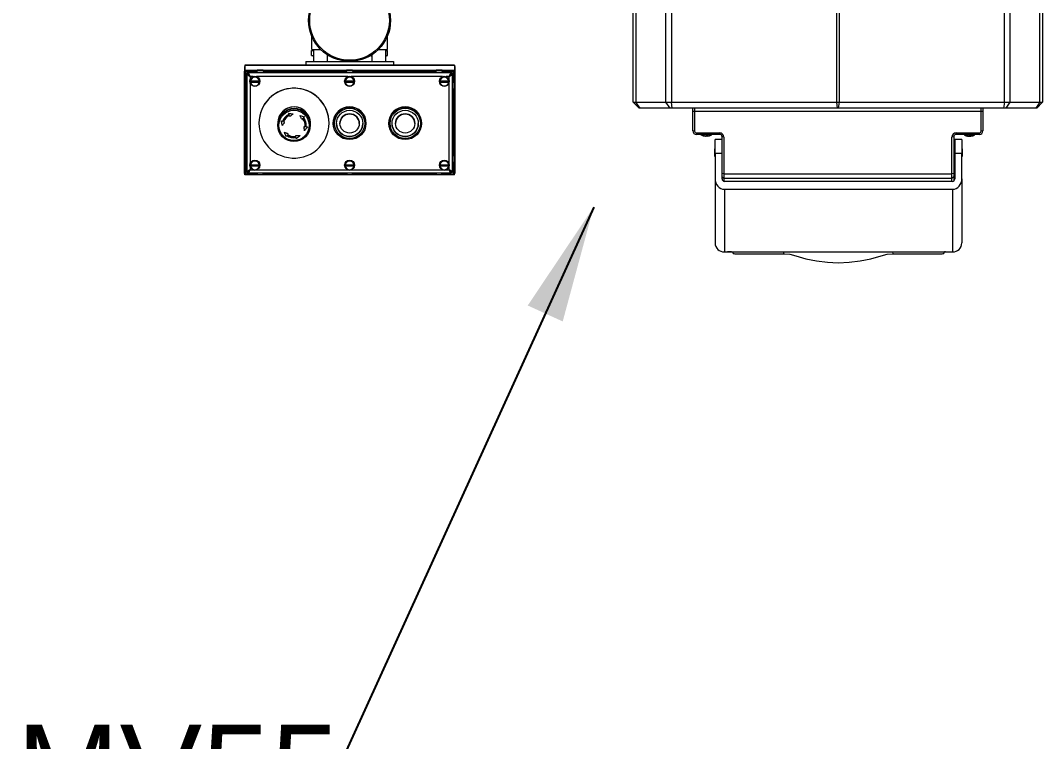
# Model space of a CAD drawing. Header units: millimetres. Extents: x -187347 to 135007, y -6415 to 292048.
# Drawn here: x -56561 to -55687, y 26400 to 27017 of the extents above; entities that cross this region are included whole.
import ezdxf

# ---------------------------------------------------------------- set-up
doc = ezdxf.new("R2010")
doc.units = ezdxf.units.MM
doc.header["$LTSCALE"] = 100
doc.layers.get('0').update_dxf_attribs({"lineweight": 18})
doc.layers.add('Layout Multivac', color=2, linetype='Continuous')
doc.styles.add('Arial_1', font='arial.ttf', dxfattribs={"height": 0.056895})
doc.styles.add('MEYN_DIM', font='')
doc.styles.get('MEYN_DIM').set_extended_font_data('Univers 45 Light')
doc.dimstyles.new('MEYN_SALES', dxfattribs={"dimtxt": 2, "dimasz": 1.5, "dimexe": 1, "dimexo": 0, "dimgap": 1, "dimtad": 1, "dimdsep": 46, "dimlunit": 6, "dimtxsty": 'MEYN_DIM', "dimcen": 1, "dimclrd": 4, "dimclre": 4, "dimclrt": 3, "dimadec": 0, "dimazin": 0, "dimtfac": 1, "dimtdec": 4, "dimtmove": 0, "dimatfit": 3, "dimfxl": 1, "dimtolj": 1, "dimarcsym": 0})

# ---------------------------------------------------------------- blocks, each defined once
blk = doc.blocks.new('I319 MD_left to right')
at = {"color": 0, "linetype": 'Continuous', "lineweight": 18}
for p, q in [((1823.77, 1945.02), (1823.77, 2850.02)), ((1826.11, 2850.02), (1826.11, 1945.02)), ((1851.74, 1945.02), (1851.74, 2850.02)), ((1856.43, 2850.02), (1856.43, 1945.02)), ((1997.8, 1945.02), (1997.8, 2850.02)), ((1999.74, 2850.02), (1999.74, 1945.02)), ((2141.11, 1945.02), (2141.11, 2850.02)), ((2145.8, 2850.02), (2145.8, 1945.02)), ((2171.43, 1945.02), (2171.43, 2850.02)), ((2173.77, 2850.02), (2173.77, 1945.02)), ((1548.77, 2002.05), (1548.77, 1990.54)), ((1613.77, 1990.54), (1613.77, 2002.05)), ((1548.76, 1985.01), (1548.76, 1989.44)), ((1548.76, 1989.44), (1550.27, 1989.44)), ((1548.76, 1985.01), (1549.77, 1984.74)), ((1550.27, 1984.8), (1548.76, 1985.01)), ((1548.77, 1990.54), (1549.27, 1990.04)), ((1549.27, 1990.04), (1556.78, 1990.04)), ((1549.77, 1984.74), (1550.27, 1984.74)), ((1550.27, 1990.04), (1550.27, 1980.04)), ((1562.27, 1980.04), (1562.27, 1985.65)), ((1563.78, 1985.01), (1562.27, 1984.8)), ((1562.27, 1984.74), (1562.77, 1984.74)), ((1562.77, 1984.74), (1563.44, 1984.92)), ((1599.1, 1984.92), (1599.77, 1984.74)), ((1600.27, 1984.8), (1599.13, 1984.96)), ((1599.77, 1984.74), (1600.27, 1984.74)), ((1600.27, 1985.65), (1600.27, 1980.04)), ((1605.76, 1990.04), (1613.27, 1990.04)), ((1612.27, 1980.04), (1612.27, 1990.04)), ((1612.27, 1989.44), (1613.78, 1989.44)), ((1613.78, 1985.01), (1612.27, 1984.8)), ((1612.27, 1984.74), (1612.77, 1984.74)), ((1612.77, 1984.74), (1613.78, 1985.01)), ((1613.27, 1990.04), (1613.77, 1990.54)), ((1613.78, 1985.01), (1613.78, 1989.44)), ((1491.67, 1975.67), (1491.27, 1975.67)), ((1491.27, 1975.67), (1491.27, 1971.52)), ((1670.87, 1976.78), (1491.67, 1976.78)), ((1491.67, 1976.77), (1491.67, 1972.62)), ((1491.67, 1976.77), (1670.87, 1976.77)), ((1491.81, 1976.74), (1491.67, 1976.77)), ((1543.77, 1980.04), (1543.77, 1976.78)), ((1543.77, 1980.04), (1618.77, 1980.04)), ((1618.77, 1980.04), (1618.77, 1976.78)), ((1670.87, 1976.77), (1670.73, 1976.74)), ((1670.87, 1976.77), (1670.87, 1972.62)), ((1670.87, 1975.67), (1671.27, 1975.67)), ((1671.27, 1975.67), (1671.27, 1971.52)), ((1492.27, 1971.52), (1491.27, 1971.52)), ((1491.27, 1961.76), (1491.27, 1971.52)), ((1491.67, 1972.62), (1502.17, 1972.62)), ((1491.67, 1972.62), (1491.67, 1971.62)), ((1491.67, 1971.62), (1502.07, 1971.62)), ((1492.27, 1971.62), (1492.27, 1971.52)), ((1492.27, 1971.42), (1492.27, 1971.52)), ((1492.27, 1971.39), (1492.27, 1971.42)), ((1492.27, 1971.39), (1492.27, 1961.82)), ((1492.47, 1971.62), (1492.47, 1971.59)), ((1502.07, 1971.59), (1492.47, 1971.59)), ((1493.17, 1967.6), (1493.17, 1967.52)), ((1493.17, 1887.82), (1493.17, 1967.52)), ((1494.27, 1970.09), (1493.27, 1970.09)), ((1494.27, 1970.09), (1493.27, 1970.09)), ((1493.27, 1969.85), (1493.27, 1970.09)), ((1493.27, 1970.09), (1493.27, 1970.09)), ((1493.27, 1969.85), (1493.27, 1884.98)), ((1493.27, 1969.85), (1494.27, 1969.85)), ((1494.37, 1970.25), (1494.37, 1970.49)), ((1668.17, 1970.25), (1494.37, 1970.25)), ((1494.37, 1969.26), (1494.37, 1970.25)), ((1667.97, 1970.5), (1494.57, 1970.5)), ((1496.27, 1970.69), (1496.27, 1970.6)), ((1496.27, 1970.69), (1666.27, 1970.69)), ((1496.27, 1970.6), (1666.27, 1970.6)), ((1498.83, 1967), (1496.27, 1967)), ((1496.27, 1967), (1496.27, 1964.45)), ((1579.83, 1967), (1501.71, 1967)), ((1502.07, 1971.59), (1502.07, 1971.62)), ((1502.17, 1972.67), (1507.37, 1972.67)), ((1502.17, 1972.62), (1502.17, 1972.67)), ((1502.17, 1972.62), (1502.17, 1971.65)), ((1502.27, 1971.99), (1502.27, 1972.07)), ((1502.27, 1971.99), (1502.27, 1971.79)), ((1502.47, 1972.27), (1502.47, 1972.19)), ((1507.07, 1972.27), (1502.47, 1972.27)), ((1507.07, 1972.19), (1502.47, 1972.19)), ((1507.07, 1972.19), (1507.07, 1972.27)), ((1507.27, 1972.07), (1507.27, 1971.99)), ((1507.27, 1971.79), (1507.27, 1971.99)), ((1507.37, 1972.67), (1507.37, 1972.62)), ((1507.37, 1972.62), (1578.67, 1972.62)), ((1507.37, 1972.62), (1507.37, 1971.65)), ((1507.47, 1971.62), (1578.57, 1971.62)), ((1507.47, 1971.62), (1507.47, 1971.59)), ((1578.57, 1971.59), (1507.47, 1971.59)), ((1578.57, 1971.59), (1578.57, 1971.62)), ((1578.67, 1972.67), (1583.87, 1972.67)), ((1578.67, 1972.62), (1578.67, 1972.67)), ((1578.67, 1972.62), (1578.67, 1971.65)), ((1578.77, 1971.99), (1578.77, 1972.07)), ((1578.77, 1971.99), (1578.77, 1971.79)), ((1578.97, 1972.27), (1578.97, 1972.19)), ((1583.57, 1972.27), (1578.97, 1972.27)), ((1583.57, 1972.19), (1578.97, 1972.19)), ((1660.83, 1967), (1582.71, 1967)), ((1583.57, 1972.19), (1583.57, 1972.27)), ((1583.77, 1972.07), (1583.77, 1971.99)), ((1583.77, 1971.79), (1583.77, 1971.99)), ((1583.87, 1972.67), (1583.87, 1972.62)), ((1583.87, 1972.62), (1655.17, 1972.62)), ((1583.87, 1972.62), (1583.87, 1971.65)), ((1583.97, 1971.62), (1655.07, 1971.62)), ((1583.97, 1971.62), (1583.97, 1971.59)), ((1655.07, 1971.59), (1583.97, 1971.59)), ((1655.07, 1971.59), (1655.07, 1971.62)), ((1655.17, 1972.62), (1655.17, 1972.67)), ((1655.17, 1972.67), (1660.37, 1972.67)), ((1655.17, 1972.62), (1655.17, 1971.65)), ((1655.27, 1971.99), (1655.27, 1972.07)), ((1655.27, 1971.99), (1655.27, 1971.79)), ((1655.47, 1972.27), (1655.47, 1972.19)), ((1660.07, 1972.27), (1655.47, 1972.27)), ((1660.07, 1972.19), (1655.47, 1972.19)), ((1660.07, 1972.19), (1660.07, 1972.27)), ((1660.27, 1972.07), (1660.27, 1971.99)), ((1660.27, 1971.79), (1660.27, 1971.99)), ((1660.37, 1972.67), (1660.37, 1972.62)), ((1660.37, 1972.62), (1670.87, 1972.62)), ((1660.37, 1972.62), (1660.37, 1971.65)), ((1660.47, 1971.62), (1670.87, 1971.62)), ((1660.47, 1971.62), (1660.47, 1971.59)), ((1670.07, 1971.59), (1660.47, 1971.59)), ((1666.27, 1967), (1663.71, 1967)), ((1666.27, 1970.69), (1666.27, 1970.6)), ((1666.27, 1964.45), (1666.27, 1967)), ((1668.17, 1970.25), (1668.17, 1970.49)), ((1668.17, 1970.25), (1668.17, 1969.26)), ((1668.2, 1970.02), (1668.27, 1969.96)), ((1669.27, 1970.09), (1668.27, 1970.09)), ((1669.27, 1970.09), (1668.27, 1970.09)), ((1668.27, 1970.09), (1668.27, 1970.09)), ((1669.27, 1969.85), (1668.27, 1969.85)), ((1669.27, 1969.85), (1669.27, 1970.09)), ((1669.27, 1970.09), (1669.27, 1970.09)), ((1669.27, 1884.98), (1669.27, 1969.85)), ((1669.37, 1967.6), (1669.37, 1967.52)), ((1669.37, 1967.52), (1669.37, 1887.82)), ((1670.07, 1971.59), (1670.07, 1971.62)), ((1670.27, 1971.62), (1670.27, 1971.52)), ((1670.27, 1971.52), (1671.27, 1971.52)), ((1670.27, 1971.52), (1670.27, 1971.42)), ((1670.27, 1971.42), (1670.27, 1971.39)), ((1670.27, 1961.82), (1670.27, 1971.39)), ((1670.87, 1972.62), (1670.87, 1971.62)), ((1671.27, 1971.52), (1671.27, 1961.76)), ((1491.27, 1961.76), (1492.24, 1961.76)), ((1491.27, 1956.63), (1491.27, 1961.76)), ((1491.67, 1961.43), (1491.67, 1961.51)), ((1491.67, 1961.43), (1491.67, 1956.84)), ((1491.87, 1961.71), (1491.87, 1961.63)), ((1492.07, 1961.71), (1491.87, 1961.71)), ((1492.07, 1961.63), (1491.87, 1961.63)), ((1492.07, 1961.63), (1492.07, 1961.71)), ((1496.22, 1962.26), (1504.32, 1962.26)), ((1496.27, 1961.59), (1496.27, 1892.72)), ((1496.54, 1963.33), (1504, 1963.33)), ((1504, 1962.13), (1496.54, 1962.13)), ((1577.22, 1962.26), (1585.32, 1962.26)), ((1577.54, 1963.33), (1585, 1963.33)), ((1585, 1962.13), (1577.54, 1962.13)), ((1658.22, 1962.26), (1666.32, 1962.26)), ((1658.54, 1963.33), (1666, 1963.33)), ((1666, 1962.13), (1658.54, 1962.13)), ((1666.27, 1892.72), (1666.27, 1961.59)), ((1671.27, 1961.76), (1670.3, 1961.76)), ((1670.47, 1961.71), (1670.47, 1961.63)), ((1670.67, 1961.71), (1670.47, 1961.71)), ((1670.67, 1961.63), (1670.47, 1961.63)), ((1670.67, 1961.63), (1670.67, 1961.71)), ((1670.87, 1961.51), (1670.87, 1961.43)), ((1670.87, 1956.84), (1670.87, 1961.43)), ((1671.27, 1961.76), (1671.27, 1956.63)), ((1491.27, 1956.63), (1492.14, 1956.63)), ((1491.27, 1956.58), (1491.27, 1956.63)), ((1491.27, 1956.58), (1492.22, 1956.58)), ((1491.27, 1899), (1491.27, 1956.58)), ((1491.87, 1956.64), (1492.07, 1956.64)), ((1492.27, 1956.45), (1492.27, 1899.06)), ((1670.27, 1899.06), (1670.27, 1956.45)), ((1671.27, 1956.58), (1670.32, 1956.58)), ((1671.27, 1956.63), (1670.4, 1956.63)), ((1670.47, 1956.64), (1670.67, 1956.64)), ((1671.27, 1956.63), (1671.27, 1956.58)), ((1671.27, 1956.58), (1671.27, 1899)), ((1823.77, 1945.02), (1826.11, 1945.02)), ((1828.77, 1940.02), (1823.77, 1945.02)), ((1826.11, 1945.02), (1851.74, 1945.02)), ((1829.65, 1940.02), (1826.11, 1945.02)), ((1851.74, 1945.02), (1856.43, 1945.02)), ((1855.27, 1940.02), (1851.74, 1945.02)), ((1856.43, 1945.02), (1997.8, 1945.02)), ((1857.03, 1940.02), (1856.43, 1945.02)), ((1997.8, 1945.02), (1999.74, 1945.02)), ((1998.41, 1940.02), (1997.8, 1945.02)), ((1999.74, 1945.02), (1999.13, 1940.02)), ((1999.74, 1945.02), (2141.11, 1945.02)), ((2141.11, 1945.02), (2140.51, 1940.02)), ((2141.11, 1945.02), (2145.8, 1945.02)), ((2145.8, 1945.02), (2142.27, 1940.02)), ((2145.8, 1945.02), (2171.43, 1945.02)), ((2171.43, 1945.02), (2167.89, 1940.02)), ((2173.77, 1945.02), (2168.77, 1940.02)), ((2171.43, 1945.02), (2173.77, 1945.02)), ((1529.13, 1935.68), (1529.13, 1935.63)), ((1533.09, 1935.06), (1533.09, 1935.02)), ((1538.77, 1933.75), (1538.77, 1933.7)), ((1542.58, 1932.57), (1542.58, 1932.53)), ((1829.65, 1940.02), (1828.77, 1940.02)), ((1855.27, 1940.02), (1829.65, 1940.02)), ((1857.03, 1940.02), (1855.27, 1940.02)), ((1998.41, 1940.02), (1857.03, 1940.02)), ((1874.77, 1937.02), (1874.77, 1940.02)), ((1876.27, 1937.02), (1874.77, 1937.02)), ((1874.77, 1920.52), (1874.77, 1937.02)), ((1876.27, 1940.02), (1876.27, 1937.02)), ((2121.27, 1937.02), (1876.27, 1937.02)), ((1876.27, 1937.02), (1876.27, 1920.26)), ((1999.13, 1940.02), (1998.41, 1940.02)), ((2140.51, 1940.02), (1999.13, 1940.02)), ((2121.27, 1937.02), (2121.27, 1940.02)), ((2122.77, 1937.02), (2121.27, 1937.02)), ((2121.27, 1920.26), (2121.27, 1937.02)), ((2122.77, 1940.02), (2122.77, 1937.02)), ((2122.77, 1937.02), (2122.77, 1920.52)), ((2142.27, 1940.02), (2140.51, 1940.02)), ((2167.89, 1940.02), (2142.27, 1940.02)), ((2168.77, 1940.02), (2167.89, 1940.02)), ((1503.77, 1927.15), (1503.77, 1927.15)), ((1519.77, 1927.1), (1519.77, 1927.04)), ((1519.77, 1925.64), (1519.77, 1925.32)), ((1522.92, 1929.05), (1522.92, 1929.01)), ((1523.9, 1928.71), (1523.9, 1928.66)), ((1525.7, 1928.08), (1525.7, 1928.04)), ((1542.34, 1924.25), (1542.34, 1924.2)), ((1543.22, 1924.14), (1543.22, 1924.1)), ((1544.27, 1925.09), (1544.27, 1925.13)), ((1545.23, 1923.91), (1545.23, 1923.86)), ((1547.77, 1927.04), (1547.77, 1927.1)), ((1547.77, 1925.32), (1547.77, 1925.64)), ((1563.77, 1927.15), (1563.77, 1927.15)), ((1567.27, 1927.15), (1567.27, 1927.01)), ((1570.02, 1926.93), (1570.02, 1926.92)), ((1573.02, 1926.93), (1573.02, 1926.92)), ((1589.52, 1926.92), (1589.52, 1926.93)), ((1592.52, 1926.92), (1592.52, 1926.93)), ((1595.27, 1927.01), (1595.27, 1927.15)), ((1614.77, 1927.15), (1614.77, 1927.01)), ((1617.52, 1926.93), (1617.52, 1926.92)), ((1620.52, 1926.93), (1620.52, 1926.92)), ((1637.02, 1926.92), (1637.02, 1926.93)), ((1640.02, 1926.92), (1640.02, 1926.93)), ((1642.77, 1927.01), (1642.77, 1927.15)), ((1525.47, 1919.56), (1525.47, 1919.52)), ((1528.75, 1918.12), (1528.75, 1918.08)), ((1535.2, 1916.63), (1535.2, 1916.59)), ((1538.77, 1916.49), (1538.77, 1916.45)), ((1876.27, 1920.26), (1874.77, 1920.52)), ((1877.77, 1918.76), (1897.77, 1918.76)), ((1877.77, 1918.76), (1877.77, 1917.52)), ((1897.77, 1917.52), (1877.77, 1917.52)), ((1881.62, 1917.52), (1881.61, 1917.5)), ((1890.93, 1917.5), (1881.61, 1917.5)), ((1881.62, 1917.5), (1881.62, 1917.21)), ((1890.92, 1917.21), (1881.62, 1917.21)), ((1885.46, 1916.07), (1885.46, 1916.04)), ((1886.78, 1916.39), (1886.78, 1916.04)), ((1887.08, 1916.39), (1887.08, 1916.04)), ((1890.93, 1917.5), (1890.92, 1917.52)), ((1890.92, 1917.21), (1890.92, 1917.5)), ((1897.77, 1918.76), (1897.77, 1917.52)), ((1901.27, 1915.26), (1899.77, 1915.52)), ((1899.77, 1905.59), (1899.77, 1915.52)), ((1901.27, 1915.26), (1901.27, 1883.79)), ((2097.77, 1915.52), (2096.27, 1915.26)), ((2096.27, 1883.79), (2096.27, 1915.26)), ((2097.77, 1915.52), (2097.77, 1884.05)), ((2099.77, 1918.76), (2119.77, 1918.76)), ((2099.77, 1917.52), (2099.77, 1918.76)), ((2119.77, 1917.52), (2099.77, 1917.52)), ((2106.62, 1917.52), (2106.61, 1917.5)), ((2115.93, 1917.5), (2106.61, 1917.5)), ((2106.62, 1917.5), (2106.62, 1917.21)), ((2106.72, 1917.21), (2106.62, 1917.21)), ((2115.92, 1917.21), (2106.72, 1917.21)), ((2110.32, 1916.05), (2110.32, 1916.04)), ((2110.47, 1916.07), (2110.47, 1916.04)), ((2111.27, 1916.06), (2111.38, 1916.04)), ((2111.38, 1916.08), (2111.38, 1916.04)), ((2111.79, 1916.39), (2111.79, 1916.04)), ((2112.07, 1916.39), (2112.07, 1916.04)), ((2112.22, 1916.05), (2112.22, 1916.04)), ((2115.93, 1917.5), (2115.92, 1917.52)), ((2115.92, 1917.21), (2115.92, 1917.5)), ((2119.77, 1917.52), (2119.77, 1918.76)), ((2122.77, 1920.52), (2121.27, 1920.26)), ((1893.77, 1905.52), (1893.27, 1905.02)), ((1899.77, 1913.15), (1893.77, 1913.15)), ((1893.77, 1901.07), (1893.77, 1913.15)), ((1899.77, 1901.07), (1899.77, 1905.59)), ((2098.77, 1908.02), (2097.77, 1908.02)), ((2104.77, 1913.15), (2098.77, 1913.15)), ((2098.77, 1913.15), (2098.77, 1901.07)), ((2104.77, 1913.15), (2104.77, 1901.07)), ((2105.27, 1905.02), (2104.77, 1905.52)), ((1491.27, 1899), (1492.24, 1899)), ((1491.27, 1893.87), (1491.27, 1899)), ((1491.67, 1898.67), (1491.67, 1898.75)), ((1491.67, 1898.67), (1491.67, 1894.08)), ((1491.87, 1898.95), (1491.87, 1898.87)), ((1492.07, 1898.95), (1491.87, 1898.95)), ((1492.07, 1898.87), (1491.87, 1898.87)), ((1492.07, 1898.87), (1492.07, 1898.95)), ((1671.27, 1899), (1670.3, 1899)), ((1670.47, 1898.95), (1670.47, 1898.87)), ((1670.67, 1898.95), (1670.47, 1898.95)), ((1670.67, 1898.87), (1670.47, 1898.87)), ((1670.67, 1898.87), (1670.67, 1898.95)), ((1670.87, 1898.75), (1670.87, 1898.67)), ((1670.87, 1894.08), (1670.87, 1898.67)), ((1671.27, 1899), (1671.27, 1893.87)), ((1893.27, 1905.02), (1893.27, 1899.02)), ((1893.27, 1899.02), (1893.77, 1898.52)), ((1893.77, 1901.07), (1893.77, 1879.61)), ((1899.77, 1901.07), (1893.77, 1901.07)), ((1899.77, 1879.61), (1899.77, 1901.07)), ((2098.77, 1901.07), (2098.77, 1879.61)), ((2104.77, 1901.07), (2098.77, 1901.07)), ((2104.77, 1879.61), (2104.77, 1901.07)), ((2104.77, 1898.52), (2105.27, 1899.02)), ((2105.27, 1899.02), (2105.27, 1905.02)), ((1491.27, 1893.87), (1492.14, 1893.87)), ((1491.27, 1893.82), (1491.27, 1893.87)), ((1491.27, 1893.82), (1492.22, 1893.82)), ((1491.27, 1884.06), (1491.27, 1893.82)), ((1491.87, 1893.88), (1492.07, 1893.88)), ((1492.27, 1893.69), (1492.27, 1884.12)), ((1496.22, 1890.54), (1504.32, 1890.54)), ((1496.27, 1889.86), (1496.27, 1887.31)), ((1496.54, 1891.6), (1504, 1891.6)), ((1504, 1890.41), (1496.54, 1890.41)), ((1577.22, 1890.54), (1585.32, 1890.54)), ((1577.54, 1891.6), (1585, 1891.6)), ((1585, 1890.41), (1577.54, 1890.41)), ((1658.22, 1890.54), (1666.32, 1890.54)), ((1658.54, 1891.6), (1666, 1891.6)), ((1666, 1890.41), (1658.54, 1890.41)), ((1666.27, 1887.31), (1666.27, 1889.86)), ((1670.27, 1884.12), (1670.27, 1893.69)), ((1671.27, 1893.82), (1670.32, 1893.82)), ((1671.27, 1893.87), (1670.4, 1893.87)), ((1670.47, 1893.88), (1670.67, 1893.88)), ((1671.27, 1893.87), (1671.27, 1893.82)), ((1671.27, 1893.82), (1671.27, 1884.06)), ((2097.77, 1896.02), (2098.77, 1896.02)), ((1492.27, 1884.06), (1491.27, 1884.06)), ((1491.67, 1884.06), (1491.67, 1883.96)), ((1492.36, 1883.96), (1491.67, 1883.96)), ((1491.67, 1882.96), (1491.67, 1883.96)), ((1502.17, 1882.96), (1491.67, 1882.96)), ((1492.27, 1884.06), (1492.27, 1884.12)), ((1492.47, 1883.92), (1502.07, 1883.92)), ((1493.27, 1884.98), (1494.27, 1884.98)), ((1494.37, 1885.58), (1494.37, 1884.58)), ((1494.37, 1884.57), (1668.17, 1884.57)), ((1494.57, 1885.83), (1495.06, 1885.83)), ((1495.67, 1886.49), (1495.44, 1886.7)), ((1496.27, 1887.31), (1498.83, 1887.31)), ((1501.71, 1887.31), (1579.83, 1887.31)), ((1502.17, 1882.96), (1502.17, 1883.9)), ((1507.37, 1883.01), (1502.17, 1883.01)), ((1502.27, 1883.72), (1502.27, 1883.52)), ((1502.47, 1883.32), (1507.07, 1883.32)), ((1507.27, 1883.52), (1507.27, 1883.72)), ((1507.37, 1882.96), (1507.37, 1883.9)), ((1578.67, 1882.96), (1507.37, 1882.96)), ((1507.47, 1883.92), (1578.57, 1883.92)), ((1578.67, 1882.96), (1578.67, 1883.9)), ((1583.87, 1883.01), (1578.67, 1883.01)), ((1578.77, 1883.72), (1578.77, 1883.52)), ((1578.97, 1883.32), (1583.57, 1883.32)), ((1582.71, 1887.31), (1660.83, 1887.31)), ((1583.77, 1883.52), (1583.77, 1883.72)), ((1583.87, 1882.96), (1583.87, 1883.9)), ((1655.17, 1882.96), (1583.87, 1882.96)), ((1583.97, 1883.92), (1655.07, 1883.92)), ((1655.17, 1882.96), (1655.17, 1883.9)), ((1660.37, 1883.01), (1655.17, 1883.01)), ((1655.27, 1883.72), (1655.27, 1883.52)), ((1655.47, 1883.32), (1660.07, 1883.32)), ((1660.27, 1883.52), (1660.27, 1883.72)), ((1660.37, 1882.96), (1660.37, 1883.9)), ((1670.87, 1882.96), (1660.37, 1882.96)), ((1660.47, 1883.92), (1670.07, 1883.92)), ((1663.71, 1887.31), (1666.27, 1887.31)), ((1667.09, 1886.7), (1666.87, 1886.49)), ((1667.48, 1885.83), (1667.97, 1885.83)), ((1668.17, 1884.58), (1668.17, 1885.58)), ((1669.27, 1884.98), (1668.27, 1884.98)), ((1670.87, 1883.96), (1670.18, 1883.96)), ((1670.27, 1884.12), (1670.27, 1884.06)), ((1670.27, 1884.06), (1671.27, 1884.06)), ((1670.87, 1884.06), (1670.87, 1883.96)), ((1670.87, 1882.96), (1670.87, 1883.96)), ((1893.77, 1879.61), (1893.77, 1824.64)), ((1901.27, 1883.79), (1899.77, 1884.05)), ((1901.27, 1879.9), (1899.77, 1881.33)), ((1901.27, 1883.79), (2096.27, 1883.79)), ((1901.27, 1883.79), (1901.27, 1879.9)), ((2096.27, 1879.9), (1901.27, 1879.9)), ((1901.27, 1879.9), (1901.27, 1877.42)), ((2097.77, 1884.05), (2096.27, 1883.79)), ((2096.27, 1879.9), (2096.27, 1883.79)), ((2097.77, 1881.33), (2096.27, 1879.9)), ((2096.27, 1877.35), (2096.27, 1879.9)), ((2097.77, 1884.05), (2097.77, 1881.33)), ((2097.77, 1881.33), (2097.77, 1877.65)), ((2104.77, 1879.61), (2104.77, 1824.64)), ((2096.77, 1877.35), (1901.77, 1877.35)), ((1901.77, 1870.57), (2096.77, 1870.57)), ((1901.77, 1870.57), (1901.77, 1817.03)), ((2096.77, 1870.57), (2096.77, 1817.03)), ((1901.77, 1817.03), (1904.27, 1817.03)), ((1904.27, 1817.03), (1951.95, 1817.03)), ((1909.27, 1815.65), (1909.27, 1816.76)), ((1914.27, 1815.37), (1952.66, 1815.37)), ((1951.95, 1817.03), (2045.46, 1817.03)), ((1951.95, 1817.03), (1952.66, 1815.37)), ((2045.46, 1817.03), (2089.15, 1817.03)), ((2045.46, 1817.03), (2045.88, 1815.37)), ((2045.88, 1815.37), (2084.27, 1815.37)), ((2089.15, 1817.03), (2094.27, 1817.03)), ((2089.15, 1817.03), (2089.31, 1816.79)), ((2089.27, 1816.76), (2089.27, 1815.65)), ((2090.73, 1817.03), (2090.79, 1817.03)), ((2094.27, 1817.03), (2096.77, 1817.03))]:
    blk.add_line(p, q, dxfattribs=at)
at = {"color": 0, "linetype": 'Continuous', "lineweight": 18, "flags": 128}
for points in [[(1493.27, 1969.85), (1493.5, 1969.11), (1494.15, 1968.37), (1495.12, 1967.67), (1496.27, 1967)], [(1496.27, 1967), (1495.89, 1967.94), (1495.45, 1968.94), (1495.01, 1969.72), (1494.57, 1970.17), (1494.37, 1970.25)], [(1495.05, 1968.21), (1495.3, 1968.48), (1495.34, 1968.52)], [(1495.46, 1968.34), (1495.44, 1968.32), (1495.2, 1968.06)], [(1495.21, 1970.5), (1495.67, 1970.63), (1496.27, 1970.69)], [(1495.33, 1967.93), (1495.44, 1968.04), (1495.58, 1968.17)], [(1495.49, 1970.5), (1495.67, 1970.54), (1496.27, 1970.6)], [(1666.27, 1970.69), (1666.87, 1970.63), (1667.33, 1970.5)], [(1666.27, 1970.6), (1666.87, 1970.54), (1667.05, 1970.5)], [(1668.17, 1970.25), (1667.7, 1969.92), (1667.22, 1969.19), (1666.75, 1968.17), (1666.27, 1967)], [(1666.27, 1967), (1667.4, 1967.66), (1668.36, 1968.35), (1669.02, 1969.07), (1669.27, 1969.85)], [(1666.96, 1968.17), (1667.1, 1968.04), (1667.21, 1967.93)], [(1667.34, 1968.06), (1667.1, 1968.32), (1667.08, 1968.34)], [(1667.2, 1968.52), (1667.24, 1968.48), (1667.48, 1968.22)], [(1496.34, 1963.34), (1496.29, 1963.39), (1496.22, 1963.46)], [(1496.22, 1962.26), (1496.29, 1962.19), (1496.34, 1962.15)], [(1504.32, 1963.46), (1504.25, 1963.39), (1504.2, 1963.34)], [(1504.2, 1962.15), (1504.25, 1962.19), (1504.32, 1962.26)], [(1577.34, 1963.34), (1577.29, 1963.39), (1577.22, 1963.46)], [(1577.22, 1962.26), (1577.29, 1962.19), (1577.34, 1962.15)], [(1585.32, 1963.46), (1585.25, 1963.39), (1585.2, 1963.34)], [(1585.2, 1962.15), (1585.25, 1962.19), (1585.32, 1962.26)], [(1658.34, 1963.34), (1658.29, 1963.39), (1658.22, 1963.46)], [(1658.22, 1962.26), (1658.29, 1962.19), (1658.34, 1962.15)], [(1666.32, 1963.46), (1666.25, 1963.39), (1666.2, 1963.34)], [(1666.2, 1962.15), (1666.25, 1962.19), (1666.32, 1962.26)], [(1563.77, 1927.15), (1563.59, 1930.38), (1563.07, 1933.57), (1562.2, 1936.69), (1561, 1939.69), (1559.48, 1942.55), (1557.65, 1945.23), (1555.55, 1947.7), (1553.19, 1949.92), (1550.61, 1951.88), (1547.82, 1953.55), (1544.87, 1954.91), (1541.8, 1955.94), (1538.62, 1956.64), (1535.39, 1956.99), (1532.15, 1956.99), (1528.92, 1956.64), (1525.74, 1955.94), (1522.67, 1954.91), (1519.72, 1953.55), (1516.93, 1951.88), (1514.35, 1949.92), (1511.99, 1947.7), (1509.89, 1945.23), (1508.06, 1942.55), (1506.54, 1939.69), (1505.34, 1936.69), (1504.47, 1933.57), (1503.95, 1930.38), (1503.77, 1927.15), (1503.95, 1923.91), (1504.47, 1920.72), (1505.34, 1917.6), (1506.54, 1914.6), (1508.06, 1911.74), (1509.89, 1909.06), (1511.99, 1906.59), (1514.35, 1904.37), (1516.93, 1902.41), (1519.72, 1900.74), (1522.67, 1899.38), (1525.74, 1898.35), (1528.92, 1897.65), (1532.15, 1897.3), (1535.39, 1897.3), (1538.62, 1897.65), (1541.8, 1898.35), (1544.87, 1899.38), (1547.82, 1900.74), (1550.61, 1902.41), (1553.19, 1904.37), (1555.55, 1906.59), (1557.65, 1909.06), (1559.48, 1911.74), (1561, 1914.6), (1562.2, 1917.6), (1563.07, 1920.72), (1563.59, 1923.91), (1563.77, 1927.15)], [(1529.52, 1934.65), (1529.47, 1934.77), (1529.42, 1934.9), (1529.37, 1935.02), (1529.32, 1935.14), (1529.27, 1935.26), (1529.23, 1935.39), (1529.18, 1935.51), (1529.13, 1935.63)], [(1530.22, 1932.86), (1530.18, 1932.97), (1530.14, 1933.07), (1530.1, 1933.18), (1530.06, 1933.28), (1530.01, 1933.39), (1529.97, 1933.49), (1529.93, 1933.6), (1529.89, 1933.7)], [(1533.09, 1935.02), (1532.73, 1934.75), (1532.37, 1934.48), (1532.02, 1934.21), (1531.66, 1933.94), (1531.3, 1933.67), (1530.94, 1933.4), (1530.58, 1933.13), (1530.22, 1932.86)], [(1540.41, 1930.51), (1540.2, 1930.91), (1540, 1931.31), (1539.79, 1931.71), (1539.59, 1932.11), (1539.38, 1932.51), (1539.18, 1932.91), (1538.97, 1933.31), (1538.77, 1933.7)], [(1542.58, 1932.53), (1542.48, 1932.44), (1542.39, 1932.35), (1542.29, 1932.26), (1542.2, 1932.17), (1542.1, 1932.08), (1542, 1931.99), (1541.91, 1931.9), (1541.81, 1931.81)], [(1523.77, 1925.08), (1523.66, 1925.57), (1523.56, 1926.06), (1523.45, 1926.55), (1523.34, 1927.04), (1523.24, 1927.53), (1523.13, 1928.03), (1523.03, 1928.52), (1522.92, 1929.01)], [(1525.7, 1928.04), (1525.46, 1927.67), (1525.22, 1927.29), (1524.97, 1926.92), (1524.73, 1926.55), (1524.49, 1926.18), (1524.25, 1925.81), (1524.01, 1925.44), (1523.77, 1925.08)], [(1541.07, 1931.12), (1540.99, 1931.05), (1540.9, 1930.97), (1540.82, 1930.9), (1540.74, 1930.82), (1540.65, 1930.74), (1540.57, 1930.67), (1540.49, 1930.59), (1540.41, 1930.51)], [(1542.75, 1920.7), (1542.7, 1921.13), (1542.65, 1921.57), (1542.6, 1922.01), (1542.55, 1922.44), (1542.49, 1922.88), (1542.44, 1923.32), (1542.39, 1923.76), (1542.34, 1924.2)], [(1545.23, 1923.86), (1544.93, 1923.47), (1544.62, 1923.07), (1544.31, 1922.68), (1544, 1922.28), (1543.69, 1921.88), (1543.38, 1921.49), (1543.06, 1921.09), (1542.75, 1920.7)], [(1543.22, 1924.14), (1543.27, 1925.08), (1543.27, 1925.11)], [(1526.95, 1915.85), (1526.77, 1916.3), (1526.58, 1916.76), (1526.4, 1917.22), (1526.21, 1917.67), (1526.03, 1918.13), (1525.84, 1918.59), (1525.66, 1919.05), (1525.47, 1919.52)], [(1527.59, 1916.64), (1527.51, 1916.54), (1527.43, 1916.44), (1527.35, 1916.34), (1527.27, 1916.24), (1527.19, 1916.14), (1527.11, 1916.05), (1527.03, 1915.95), (1526.95, 1915.85)], [(1528.75, 1918.08), (1528.68, 1917.99), (1528.61, 1917.91), (1528.54, 1917.82), (1528.48, 1917.74), (1528.41, 1917.65), (1528.34, 1917.57), (1528.27, 1917.48), (1528.2, 1917.4)], [(1535.39, 1915.74), (1535.37, 1915.85), (1535.34, 1915.95), (1535.32, 1916.06), (1535.3, 1916.16), (1535.27, 1916.27), (1535.25, 1916.38), (1535.23, 1916.48), (1535.2, 1916.59)], [(1535.81, 1913.81), (1535.78, 1913.93), (1535.76, 1914.05), (1535.73, 1914.17), (1535.7, 1914.3), (1535.68, 1914.42), (1535.65, 1914.54), (1535.62, 1914.66), (1535.6, 1914.79)], [(1538.77, 1916.45), (1538.4, 1916.12), (1538.03, 1915.78), (1537.66, 1915.45), (1537.29, 1915.12), (1536.92, 1914.79), (1536.55, 1914.46), (1536.18, 1914.13), (1535.81, 1913.81)], [(1886.78, 1916.04), (1887.03, 1916.06), (1887.08, 1916.07)], [(2111.16, 1916.04), (2110.95, 1916.06), (2110.83, 1916.08)], [(2111.15, 1916.4), (2111.22, 1916.4), (2111.38, 1916.41)], [(2111.38, 1916.04), (2111.59, 1916.06), (2111.71, 1916.08)], [(2111.79, 1916.04), (2112.04, 1916.06), (2112.07, 1916.07)], [(2112.22, 1916.04), (2112.38, 1916.06), (2112.47, 1916.08)], [(2114, 1916.4), (2114.02, 1916.4), (2114.05, 1916.41)], [(1493.27, 1887.04), (1493.23, 1887.22), (1493.17, 1887.82)], [(1496.34, 1891.62), (1496.29, 1891.66), (1496.22, 1891.73)], [(1496.22, 1890.54), (1496.29, 1890.46), (1496.34, 1890.42)], [(1504.32, 1891.73), (1504.25, 1891.66), (1504.2, 1891.62)], [(1504.2, 1890.42), (1504.25, 1890.46), (1504.32, 1890.54)], [(1577.34, 1891.62), (1577.29, 1891.66), (1577.22, 1891.73)], [(1577.22, 1890.54), (1577.29, 1890.46), (1577.34, 1890.42)], [(1585.32, 1891.73), (1585.25, 1891.66), (1585.2, 1891.62)], [(1585.2, 1890.42), (1585.25, 1890.46), (1585.32, 1890.54)], [(1658.34, 1891.62), (1658.29, 1891.66), (1658.22, 1891.73)], [(1658.22, 1890.54), (1658.29, 1890.46), (1658.34, 1890.42)], [(1666.32, 1891.73), (1666.25, 1891.66), (1666.2, 1891.62)], [(1666.2, 1890.42), (1666.25, 1890.46), (1666.32, 1890.54)], [(1669.37, 1887.82), (1669.31, 1887.22), (1669.27, 1887.04)], [(1496.27, 1887.31), (1495.14, 1886.69), (1494.18, 1886.11), (1493.52, 1885.55), (1493.27, 1884.98)], [(1494.57, 1885.24), (1494.55, 1885.25), (1494.34, 1885.4)], [(1494.37, 1884.58), (1494.85, 1884.71), (1495.32, 1885.27), (1495.8, 1886.18), (1496.27, 1887.31)], [(1666.27, 1887.39), (1666.75, 1886.64), (1667.22, 1886.04), (1667.7, 1885.66), (1668.17, 1885.58)], [(1669.27, 1884.98), (1669.05, 1885.51), (1668.42, 1886.07), (1667.48, 1886.65), (1666.27, 1887.31)], [(1666.27, 1887.31), (1666.75, 1886.18), (1667.22, 1885.27), (1667.7, 1884.71), (1668.17, 1884.58)], [(1668.2, 1885.4), (1667.99, 1885.25), (1667.97, 1885.24)], [(1952.66, 1815.37), (1957.74, 1814.96), (1962.67, 1813.74), (1971.5, 1811.17), (1980.56, 1809.3), (1989.75, 1808.16), (1998.98, 1807.76), (2008.36, 1808.13), (2017.7, 1809.26), (2026.9, 1811.13), (2035.87, 1813.74), (2040.8, 1814.96), (2045.88, 1815.37)]]:
    blk.add_lwpolyline(points, dxfattribs=at)
at = {"color": 0, "linetype": 'Continuous', "lineweight": 18}
for centre, radius in [((1581.27, 2015.04), 35), ((1581.27, 2015.04), 34.05), ((1500.27, 1963.03), 4.25), ((1581.27, 1963.03), 4.25), ((1662.27, 1963.01), 4.25), ((1581.31, 1927), 13.96), ((1628.81, 1927), 13.96), ((1533.73, 1925.33), 13.96), ((1533.73, 1925.19), 12.95), ((1581.31, 1926.92), 12.96), ((1581.3, 1926.92), 11.22), ((1581.29, 1926.92), 8.23), ((1628.81, 1926.92), 12.96), ((1628.8, 1926.92), 11.22), ((1628.79, 1926.92), 8.23), ((1500.27, 1891.3), 4.25), ((1581.27, 1891.3), 4.25), ((1662.27, 1891.3), 4.25)]:
    blk.add_circle(centre, radius, dxfattribs=at)
for centre, radius, start, end in [((1492.47, 1971.48), 0.199, 132.34721, 179.9697), ((1492.47, 1971.39), 0.2, 89.89099, 179.89057), ((1496.26, 1967.51), 3.09, 123.11903, 179.95454), ((1496.25, 1967.6), 3.08, 128.27671, 179.96602), ((1498.46, 1970.78), 4.29, 192.45153, 239.31842), ((1494.52, 1969.92), 0.589, 85.16619, 104.79594), ((1492.44, 1965.71), 4.03, 22.47061, 61.43825), ((1500.27, 1962.73), 3.98, 8.84918, 171.15082), ((1500.27, 1962.72), 3.78, 9.31082, 170.68918), ((1502.07, 1971.79), 0.2, 269.89099, 359.89057), ((1502.07, 1971.87), 0.199, 299.85958, 359.95106), ((1502.47, 1972.07), 0.2, 89.89099, 179.89057), ((1502.47, 1971.99), 0.2, 89.89099, 179.89057), ((1507.07, 1972.07), 0.2, 0.10943, 90.10901), ((1507.07, 1971.99), 0.2, 0.10943, 90.10901), ((1507.47, 1971.87), 0.199, 180.04894, 240.14042), ((1507.47, 1971.79), 0.2, 180.10943, 270.10901), ((1581.27, 1962.73), 3.98, 8.84918, 171.15082), ((1581.27, 1962.72), 3.78, 9.31082, 170.68918), ((1578.57, 1971.79), 0.2, 269.89099, 359.89057), ((1578.57, 1971.87), 0.199, 299.85958, 359.95106), ((1578.97, 1972.07), 0.2, 89.89099, 179.89057), ((1578.97, 1971.99), 0.2, 89.89099, 179.89057), ((1583.57, 1972.07), 0.2, 0.10943, 90.10901), ((1583.57, 1971.99), 0.2, 0.10943, 90.10901), ((1583.97, 1971.87), 0.199, 180.04894, 240.14042), ((1583.97, 1971.79), 0.2, 180.10943, 270.10901), ((1655.07, 1971.79), 0.2, 269.89099, 359.89057), ((1655.07, 1971.87), 0.199, 299.85958, 359.95106), ((1655.47, 1972.07), 0.2, 89.89099, 179.89057), ((1655.47, 1971.99), 0.2, 89.89099, 179.89057), ((1662.27, 1962.73), 3.98, 8.84918, 171.15082), ((1662.27, 1962.72), 3.78, 9.31082, 170.68918), ((1660.07, 1972.07), 0.2, 0.10943, 90.10901), ((1660.07, 1971.99), 0.2, 0.10943, 90.10901), ((1660.47, 1971.87), 0.199, 180.04894, 240.14042), ((1660.47, 1971.79), 0.2, 180.10943, 270.10901), ((1670.11, 1965.7), 4.05, 118.6267, 157.48081), ((1664.37, 1970.63), 3.97, 301.23575, 348.77814), ((1668.02, 1969.92), 0.589, 75.20406, 94.83381), ((1666.28, 1967.51), 3.09, 0.04546, 56.88097), ((1666.29, 1967.6), 3.08, 0.02639, 48.47908), ((1670.07, 1971.39), 0.2, 0.10943, 90.10901), ((1670.07, 1971.48), 0.199, 0.02575, 47.65734), ((1491.87, 1961.51), 0.2, 89.89099, 179.89057), ((1491.87, 1961.43), 0.2, 89.89099, 179.89057), ((1492.07, 1961.83), 0.2, 269.89099, 359.89057), ((1492.07, 1961.91), 0.2, 269.98408, 310.19271), ((1500.24, 1962.86), 4.06, 171.53751, 188.46249), ((1496.48, 1963.91), 0.588, 255.58002, 275.39728), ((1500.27, 1962.76), 3.98, 188.84918, 351.15082), ((1496.5, 1962.97), 0.841, 258.58365, 272.39365), ((1500.27, 1962.74), 3.78, 189.31082, 350.68918), ((1504.04, 1964.17), 0.841, 267.60635, 281.41635), ((1504.06, 1962.72), 0.588, 264.60272, 284.41998), ((1500.3, 1962.86), 4.06, 351.53751, 8.46249), ((1581.24, 1962.86), 4.06, 171.53751, 188.46249), ((1577.48, 1963.91), 0.588, 255.58002, 275.39728), ((1581.27, 1962.76), 3.98, 188.84918, 351.15082), ((1577.5, 1962.97), 0.841, 258.58365, 272.39365), ((1581.27, 1962.74), 3.78, 189.31082, 350.68918), ((1585.04, 1964.17), 0.841, 267.60635, 281.41635), ((1585.06, 1962.72), 0.588, 264.60272, 284.41998), ((1581.3, 1962.86), 4.06, 351.53751, 8.46249), ((1662.24, 1962.86), 4.06, 171.53751, 188.46249), ((1658.48, 1963.91), 0.588, 255.58002, 275.39728), ((1662.27, 1962.76), 3.98, 188.84918, 351.15082), ((1658.5, 1962.97), 0.841, 258.58365, 272.39365), ((1662.27, 1962.74), 3.78, 189.31082, 350.68918), ((1666.04, 1964.17), 0.841, 267.60635, 281.41635), ((1666.06, 1962.72), 0.588, 264.60272, 284.41998), ((1662.3, 1962.86), 4.06, 351.53751, 8.46249), ((1670.47, 1961.83), 0.2, 180.10943, 270.10901), ((1670.47, 1961.91), 0.2, 229.80729, 270.01592), ((1670.67, 1961.51), 0.2, 0.10943, 90.10901), ((1670.67, 1961.43), 0.2, 0.10943, 90.10901), ((1491.87, 1956.84), 0.2, 180.10943, 270.10901), ((1492.07, 1956.45), 0.2, 0.10943, 90.10901), ((1533.77, 1927.07), 30, 0.16685, 179.83315), ((1670.47, 1956.45), 0.2, 89.89099, 179.89057), ((1670.67, 1956.84), 0.2, 269.89099, 359.89057), ((1533.77, 1927.06), 14, 0.17355, 179.82645), ((1533.77, 1927), 14, 357.28575, 182.71425), ((1581.27, 1927.11), 14, 0.17355, 179.82645), ((1628.77, 1927.11), 14, 0.17355, 179.82645), ((1533.77, 1925.6), 14, 0.17355, 179.82645), ((1533.74, 1925.11), 10.48, 113.78893, 159.91273), ((1533.74, 1925.07), 10.48, 113.78893, 159.91273), ((1533.74, 1925.04), 9.48, 113.99434, 159.70866), ((1599.37, 2373.66), 443.58, 260.88892, 261.40627), ((1599.37, 2373.62), 443.58, 260.88892, 261.40627), ((1674.74, 2367.56), 454.62, 252.59691, 253.09945), ((1674.74, 2367.51), 454.62, 252.59691, 253.09945), ((1533.83, 1925.13), 10.44, 0.01139, 40.1442), ((1533.84, 1925.09), 10.43, 353.90619, 40.14605), ((1581.27, 1926.9), 8.25, 0.16933, 179.83067), ((1628.77, 1926.9), 8.25, 0.16933, 179.83067), ((1668.64, 2342.85), 438.71, 250.59964, 250.73563), ((1668.64, 2342.81), 438.71, 250.59964, 250.73563), ((1673.76, 2357.53), 454.25, 250.86462, 250.97754), ((1673.76, 2357.48), 454.25, 250.86462, 250.97754), ((1533.83, 1925.06), 9.44, 354.11213, 39.9401), ((1593.48, 2346.05), 424.89, 263.08705, 263.20674), ((1593.48, 2346), 424.89, 263.08705, 263.20674), ((1591.48, 2329.06), 407.78, 263.34371, 263.48843), ((1591.48, 2329.01), 407.78, 263.34371, 263.48843), ((1581.27, 1926.96), 11.25, 180.16345, 359.83655), ((1628.77, 1926.96), 11.25, 180.16345, 359.83655), ((1722.35, 2363.82), 485.93, 246.09885, 246.5209), ((1722.35, 2363.77), 485.93, 246.09885, 246.5209), ((1533.77, 1925.16), 10.53, 234.03881, 279.98713), ((1533.77, 1925.17), 9.53, 234.24356, 279.78239), ((1533.77, 1925.13), 9.53, 234.24356, 279.78239), ((1554.38, 2358.88), 442.66, 267.51757, 267.97949), ((1554.38, 2358.84), 442.66, 267.51757, 267.97949), ((1877.77, 1920.52), 3, 180, 270), ((1877.77, 1920.26), 1.5, 180, 270), ((1886.27, 1925.49), 9.5, 240.69401, 253.0476), ((1883.64, 1916.85), 0.468, 251.21458, 288.78542), ((1886.12, 1925.05), 9.03, 253.0334, 265.80408), ((1886.42, 1925.05), 9.03, 253.0334, 265.80408), ((1885.4, 1916.95), 0.979, 291.85159, 326.52284), ((1886.87, 1925.04), 8.65, 265.63999, 274.36001), ((1887.14, 1916.95), 0.979, 213.47716, 248.14841), ((1886.42, 1925.05), 9.03, 274.19592, 286.9666), ((1886.71, 1916.95), 0.979, 291.85159, 326.52284), ((1886.27, 1925.49), 9.5, 286.9524, 299.30599), ((1897.77, 1915.26), 3.5, 0, 90), ((1897.77, 1915.52), 2, 0, 90), ((2099.77, 1915.26), 3.5, 90, 180), ((2099.77, 1915.52), 2, 90, 180), ((2111.27, 1925.49), 9.5, 240.69401, 253.12437), ((2108.63, 1916.78), 0.392, 249.45283, 290.54717), ((2111.13, 1925.12), 9.1, 253.10499, 265.82344), ((2111.27, 1925.49), 9.5, 253.12437, 263.39979), ((2111.41, 1925.12), 9.1, 253.10499, 265.82344), ((2110.86, 1921.95), 5.93, 258.85212, 264.79817), ((2110.37, 1916.88), 0.913, 294.1679, 329.42781), ((2111.82, 1925.12), 8.73, 265.65913, 274.34087), ((2110.72, 1919.76), 3.74, 276.62444, 284.07941), ((2112.17, 1916.88), 0.913, 210.57219, 245.8321), ((2111.69, 1916.88), 0.913, 294.1679, 329.42781), ((2111.41, 1925.12), 9.1, 274.17656, 286.89501), ((2111.27, 1925.49), 9.5, 276.60021, 286.87563), ((2111.27, 1925.49), 9.5, 286.87563, 299.30599), ((2119.77, 1920.52), 3, 270, 0), ((2119.77, 1920.26), 1.5, 270, 0), ((1491.87, 1898.75), 0.2, 89.89099, 179.89057), ((1491.87, 1898.67), 0.2, 89.89099, 179.89057), ((1492.07, 1899.07), 0.2, 269.89099, 359.89057), ((1492.07, 1899.15), 0.2, 269.98408, 310.19271), ((1670.47, 1899.07), 0.2, 180.10943, 270.10901), ((1670.47, 1899.15), 0.2, 229.80729, 270.01592), ((1670.67, 1898.75), 0.2, 0.10943, 90.10901), ((1670.67, 1898.67), 0.2, 0.10943, 90.10901), ((1491.87, 1894.08), 0.2, 180.10943, 270.10901), ((1492.07, 1893.68), 0.2, 0.10943, 90.10901), ((1500.24, 1891.13), 4.06, 171.53751, 188.46249), ((1500.27, 1891), 3.98, 8.84918, 171.15082), ((1496.48, 1892.19), 0.588, 255.58002, 275.39728), ((1500.27, 1891.03), 3.98, 188.84918, 351.15082), ((1496.5, 1891.25), 0.841, 258.58365, 272.39365), ((1500.27, 1890.99), 3.78, 9.31082, 170.68918), ((1500.27, 1891.02), 3.78, 189.31082, 350.68918), ((1504.04, 1892.44), 0.841, 267.60635, 281.41635), ((1504.06, 1890.99), 0.588, 264.60272, 284.41998), ((1500.3, 1891.13), 4.06, 351.53751, 8.46249), ((1581.24, 1891.13), 4.06, 171.53751, 188.46249), ((1581.27, 1891), 3.98, 8.84918, 171.15082), ((1577.48, 1892.19), 0.588, 255.58002, 275.39728), ((1581.27, 1891.03), 3.98, 188.84918, 351.15082), ((1577.5, 1891.25), 0.841, 258.58365, 272.39365), ((1581.27, 1890.99), 3.78, 9.31082, 170.68918), ((1581.27, 1891.02), 3.78, 189.31082, 350.68918), ((1585.04, 1892.44), 0.841, 267.60635, 281.41635), ((1585.06, 1890.99), 0.588, 264.60272, 284.41998), ((1581.3, 1891.13), 4.06, 351.53751, 8.46249), ((1662.24, 1891.13), 4.06, 171.53751, 188.46249), ((1662.27, 1891), 3.98, 8.84918, 171.15082), ((1658.48, 1892.19), 0.588, 255.58002, 275.39728), ((1662.27, 1891.03), 3.98, 188.84918, 351.15082), ((1658.5, 1891.25), 0.841, 258.58365, 272.39365), ((1662.27, 1890.99), 3.78, 9.31082, 170.68918), ((1662.27, 1891.02), 3.78, 189.31082, 350.68918), ((1666.04, 1892.44), 0.841, 267.60635, 281.41635), ((1666.06, 1890.99), 0.588, 264.60272, 284.41998), ((1662.3, 1891.13), 4.06, 351.53751, 8.46249), ((1670.47, 1893.68), 0.2, 89.89099, 179.89057), ((1670.67, 1894.08), 0.2, 269.89099, 359.89057), ((1492.47, 1884.12), 0.2, 180.10943, 270.10901), ((1497.98, 1883.85), 3.88, 119.63526, 163.10239), ((1493.58, 1888.28), 2.84, 288.41895, 341.6951), ((1502.07, 1883.72), 0.2, 0.10943, 90.10901), ((1502.47, 1883.52), 0.2, 180.10943, 270.10901), ((1507.07, 1883.52), 0.2, 269.89099, 359.89057), ((1507.47, 1883.72), 0.2, 89.89099, 179.89057), ((1578.57, 1883.72), 0.2, 0.10943, 90.10901), ((1578.97, 1883.52), 0.2, 180.10943, 270.10901), ((1583.57, 1883.52), 0.2, 269.89099, 359.89057), ((1583.97, 1883.72), 0.2, 89.89099, 179.89057), ((1655.07, 1883.72), 0.2, 0.10943, 90.10901), ((1655.47, 1883.52), 0.2, 180.10943, 270.10901), ((1660.07, 1883.52), 0.2, 269.89099, 359.89057), ((1660.47, 1883.72), 0.2, 89.89099, 179.89057), ((1664.29, 1883.63), 4.2, 18.63851, 58.53726), ((1670.07, 1884.12), 0.2, 269.89099, 359.89057), ((1901.58, 1824.84), 7.81, 181.47305, 271.40094), ((2096.96, 1824.84), 7.81, 268.59906, 358.52695), ((2090.63, 1813.12), 3.9, 88.4806, 109.79099)]:
    blk.add_arc(centre, radius, start, end, dxfattribs=at)
for centre, major_axis, ratio, start_param, end_param in [((1901.77, 1879.61), (0, 9.04), 0.885373, 1.570796, 3.141593), ((1901.77, 1879.61), (0, 2.26), 0.885373, 1.570796, 3.141593), ((2096.77, 1879.61), (0, 2.26), 0.885373, 3.141593, 4.712389), ((2096.77, 1879.61), (0, 9.04), 0.885373, 3.141593, 4.712389), ((1904.27, 1816.76), (5, 0), 0.055402, 0, 1.570796), ((1914.27, 1815.65), (5, 0), 0.055402, 3.141593, 4.712389), ((2084.27, 1815.65), (5, 0), 0.055402, 4.712389, 6.283185), ((2094.27, 1816.76), (5, 0), 0.055402, 3.01543, 3.141593)]:
    blk.add_ellipse(centre, major_axis=major_axis, ratio=ratio, start_param=start_param, end_param=end_param, dxfattribs=at)

msp = doc.modelspace()

# ---------------------------------------------------------------- block references
at = {"layer": 'Layout Multivac'}
msp.add_blockref('I319 MD_left to right', (-57860.53, 25001.63, 3.45), dxfattribs=at)

# ---------------------------------------------------------------- texts
at = {"layer": 'Layout Multivac', "linetype": 'Continuous', "style": 'Arial_1'}
msp.add_text('MV55', height=75.727, dxfattribs=at).set_placement((-56564.02, 26338.51, -3.45))

# ---------------------------------------------------------------- leaders
at = {"layer": 'Layout Multivac', "linetype": 'Continuous'}
msp.add_leader([(-56070.57, 26856.99, -3.45), (-56309.46, 26332.22, -3.45), (-56560.7, 26332.22, -3.45)], dimstyle='MEYN_SALES', override={"dimasz": 100}, dxfattribs=at)

doc.saveas('drawing.dxf')
